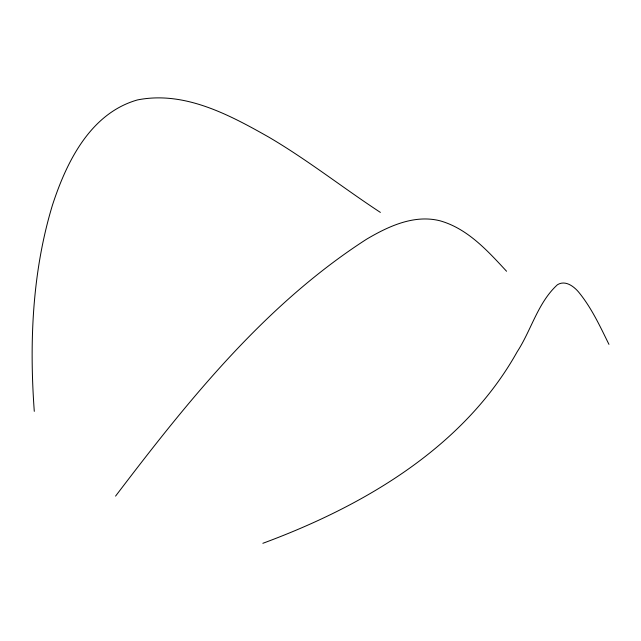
<?xml version="1.0" encoding="UTF-8"?>
<svg xmlns="http://www.w3.org/2000/svg" width="641" height="641" viewBox="0 0 641 641"><rect width="100%" height="100%" fill="white"/><g stroke="black" fill="none" stroke-linecap="round" stroke-linejoin="round"><path stroke-width="0.96" d="M115.564 496.118C187.893 400.929 264.893 304.675 366.516 239.245C388.326 226.345 414.094 214.27 439.974 220.784C467.634 228.573 487.681 250.895 506.558 271.255M262.858 543.304C363.183 506.182 463.507 447.851 517.199 351.757C531.357 330.011 537.895 302.512 557.462 284.724C565.082 280.005 573.342 285.966 578.334 291.727C591.363 307.456 599.976 326.173 608.95 344.361M380.385 212.403C342.895 187.797 307.584 159.913 268.859 137.166C229.35 114.795 184.312 90.573 137.398 99.948C90.229 113.385 66.4 162.213 52.386 205.344C32.258 271.864 29.246 342.39 34.285 411.346"/></g></svg>
